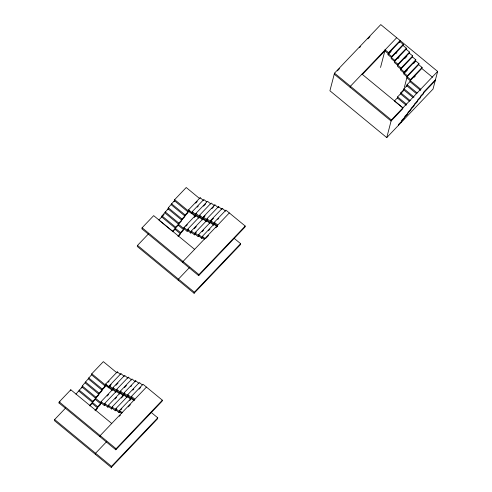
<?xml version="1.0" encoding="UTF-8"?>
<svg xmlns="http://www.w3.org/2000/svg" width="492" height="492" viewBox="0 0 492 492"><rect width="100%" height="100%" fill="white"/><g stroke="black" fill="none" stroke-linecap="round" stroke-linejoin="round"><path stroke-width="0.74" d="M65.688 407.948L54.643 419.528L54.372 420.568L111.223 467.4L157.495 418.852L157.766 417.819L151.278 412.474M139.076 383.532L135.663 380.722L124.095 392.856L130.921 398.477L131.456 396.404L143.024 384.27L162.354 400.193L162.083 401.226L115.811 449.774L58.966 402.942L59.237 401.909L70.805 389.769L111.733 423.489M70.534 390.808L70.805 389.769M75.971 394.141L82.023 387.038L95.663 398.28M81.752 388.077L82.293 386.005L91.512 374.824L91.776 373.791L103.351 361.651L116.991 372.893L117.262 371.854L120.669 374.664L120.94 373.631L124.353 376.442M117.262 371.854L105.694 383.994L104.882 387.106L99.101 393.169L98.56 395.242L92.773 401.312L92.232 403.385L89.827 405.912M106.204 384.965L102.262 389.098L101.721 391.171L95.934 397.241L95.399 399.313L89.612 405.383M148.559 233.811L137.514 245.397L137.243 246.43L194.094 293.263L240.367 244.721L240.637 243.681L234.149 238.337M194.604 249.352L153.676 215.637L142.108 227.771L141.837 228.811L198.682 275.643L244.954 227.095L245.225 226.056L225.902 210.133L214.327 222.273L213.792 224.346L206.966 218.725L218.534 206.591L221.947 209.395L222.218 208.362L225.631 211.173M101.616 402.585L97.668 406.724L97.127 408.797L95.202 410.82M113.566 388.508L101.1 401.62L100.294 404.725L94.987 410.291M95.491 398.256L104.242 405.463L104.784 403.391L117.25 390.285M91.776 373.791L108.83 387.837L109.372 385.765L120.94 373.631M95.307 454.288L95.571 453.249L106.616 441.662M99.894 436.662L100.165 435.623L146.438 387.081M101.1 401.62L107.926 407.235L108.461 405.162L120.927 392.056M131.715 379.984L128.301 377.173L128.031 378.213L124.624 375.402L113.055 387.536L112.514 389.615L105.694 383.994M104.784 403.391L111.604 409.012L112.145 406.939L124.611 393.828M128.301 377.173L116.733 389.313L116.198 391.386L109.372 385.765M181.702 220.072L168.055 208.836L162.003 215.939L161.733 216.978L175.373 228.214M108.461 405.162L115.288 410.783L115.823 408.711L128.289 395.605M135.663 380.722L135.392 381.761L131.985 378.951L120.417 391.085L119.876 393.157L113.055 387.536M167.784 209.869L168.325 207.796L174.383 200.693L188.024 211.929M112.145 406.939L118.966 412.554L119.507 410.482L131.075 398.348L133.916 400.691M124.095 392.856L123.56 394.935L116.733 389.313M174.113 201.726L174.654 199.654L186.222 187.52L199.863 198.756L200.133 197.722L203.547 200.533M142.188 384.836L139.347 382.493L127.779 394.633L127.237 396.706L120.417 391.085M111.223 467.4L111.493 466.361L157.766 417.819M115.811 449.774L116.081 448.741L162.354 400.193M129.753 400.488L130.804 399.381L131.075 398.348M200.133 197.722L188.565 209.856L187.753 212.968L181.972 219.038L181.431 221.111L175.644 227.181L175.103 229.254L172.698 231.781M189.076 210.828L185.133 214.967L184.592 217.04L178.805 223.11L178.27 225.182L172.483 231.252L159.433 220.496M184.488 228.454L180.539 232.593L180.004 234.666L178.553 236.178M198.952 218.159L195.539 215.348L183.971 227.482L183.165 230.594L177.864 236.154M178.362 224.124L187.114 231.332L187.655 229.254L200.121 216.148M174.654 199.654L191.708 213.706L192.243 211.634L203.811 199.494L206.658 201.837M178.178 280.151L178.448 279.118L189.488 267.531M182.766 262.525L183.036 261.492L229.309 212.944M183.971 227.482L190.798 233.103L191.333 231.031L202.901 218.891L206.314 221.701L206.585 220.668L209.998 223.479M210.908 204.075L207.495 201.271L195.927 213.405L195.385 215.478L188.565 209.856M194.223 217.489L195.275 216.382L195.539 215.348M187.655 229.254L194.475 234.875L195.017 232.802L207.483 219.696M218.534 206.591L218.27 207.624L214.856 204.813L214.586 205.853L211.173 203.042L199.604 215.176L199.069 217.249L192.243 211.634M191.333 231.031L198.159 236.652L198.694 234.573L211.16 221.468M214.856 204.813L203.288 216.954L202.747 219.026L195.927 213.405M202.901 218.891L202.636 219.93L199.223 217.12M195.017 232.802L201.837 238.423L202.378 236.351L214.844 223.239M206.966 218.725L206.431 220.797L199.604 215.176M222.218 208.362L210.65 220.496L210.109 222.568L203.288 216.954M194.094 293.263L194.365 292.23L240.637 243.681M198.682 275.643L198.952 274.604L245.225 226.056M215.896 227.771L217.47 226.117L217.741 225.084L214.327 222.273M334.505 73.148L329.917 90.774L386.761 137.606L433.034 89.058L437.628 71.432L380.777 24.6L334.505 73.148L391.355 119.98L386.761 137.606M350.15 87.299L350.421 86.26L396.693 37.712M380.537 67.472L385.218 49.495M404.412 87.145L407.382 75.737L400.562 70.122L401.103 68.05L394.283 62.429L394.818 60.356L387.997 54.735L388.539 52.662L400.107 40.522L399.566 42.595M388.268 53.696L399.836 41.562L403.249 44.372L391.681 56.506L391.14 58.579L397.96 64.2L397.419 66.272L404.246 71.894L403.704 73.966L410.525 79.587L409.984 81.66L407.093 84.692L406.552 86.77M391.411 57.546L402.979 45.405L403.249 44.372M394.553 61.389L406.121 49.255L406.386 48.216L402.979 45.405M402.745 107.822L394.443 100.977L397.333 97.945L397.604 96.906L403.391 90.842L403.932 88.763L406.822 85.731L416.312 93.548M397.69 65.239L409.258 53.099L409.529 52.066L406.121 49.255M413.151 97.619L403.661 89.802L400.765 92.834L400.5 93.874L409.393 101.204M400.832 69.083L412.401 56.949L412.671 55.91L409.258 53.099M398.329 125.466L398.6 124.433L404.387 118.363L404.922 116.29L410.709 110.22L411.251 108.148L417.031 102.078L417.573 100.005L423.36 93.935L423.895 91.863L435.463 79.729M415.273 61.832L415.814 59.76L412.401 56.949M401.22 122.434L401.761 120.362L407.548 114.292L408.089 112.219L413.87 106.149L414.412 104.076L420.193 98.006L420.734 95.934L435.199 80.762M407.112 76.777L418.68 64.643L418.95 63.603L415.543 60.793L403.975 72.933M410.254 80.626L421.822 68.486L422.093 67.453L418.68 64.643M158.842 220.01L164.143 214.444M195.656 203.171L197.237 201.517M197.237 207.15L198.288 206.05M191.708 213.706L192.759 212.599M203.547 206.166L205.65 203.959M185.81 226.314L187.384 224.66M337.389 70.873L339.492 68.665M359.474 47.706L360.525 46.599M367.887 38.874L369.99 36.672M187.384 230.293L188.436 229.192M187.114 231.332L188.165 230.225M203.018 217.987L205.121 215.779M211.96 208.608L213.534 206.954M194.223 228.755L196.326 226.548M190.798 233.103L191.849 232.003M194.746 233.841L196.326 232.187M194.475 234.875L195.527 233.774M210.379 221.535L213.534 218.227M202.107 231.75L203.688 230.096M198.159 236.652L199.211 235.545M217.741 219.444L218.792 218.343M208.417 230.766L209.998 229.112M201.837 238.423L202.888 237.316M206.056 238.122L208.534 235.496M362.247 74.606L385.384 50.338M387.997 54.735L391.152 51.426M58.966 402.942L60.018 401.841M395.869 53.616L396.921 52.509M394.818 60.356L406.386 48.216M397.96 58.566L399.012 57.459M397.96 64.2L409.529 52.066M404.781 58.548L406.884 56.346M401.103 68.05L412.671 55.91M108.049 382.272L109.101 381.165M404.246 71.894L415.814 59.76M405.279 72.312L407.382 70.104M413.692 63.486L414.744 62.379M109.101 386.804L111.204 384.596M108.83 387.837L109.888 386.737M407.382 75.737L418.95 63.603M115.94 385.267L118.043 383.059M107.139 396.035L108.72 394.381M410.525 79.587L422.093 67.453M414.19 77.244L415.242 76.143M104.242 405.463L105.294 404.363M124.353 387.708L126.456 385.5M115.03 399.03L116.604 397.376M107.926 407.235L108.978 406.134M130.663 386.724L131.715 385.617M121.34 398.046L122.914 396.386M111.604 409.012L112.656 407.905M132.766 390.15L133.818 389.049M391.355 119.98L437.628 71.432M115.552 409.744L116.604 408.643M115.288 410.783L116.34 409.682M139.076 389.166L140.657 387.512M120.811 409.867L121.862 408.76M118.966 412.554L120.017 411.453M119.353 416.25L120.405 415.15M128.289 406.872L130.392 404.664M421.822 68.486L432.499 77.281M385.125 49.852L388.539 52.662M384.861 50.885L391.681 56.506M406.841 77.816L420.931 89.421M409.984 81.66L420.66 90.454M407.093 84.692L417.179 93M403.932 88.763L414.012 97.072M400.765 92.834L410.26 100.657M397.604 96.906L406.503 104.236M397.333 97.945L406.232 105.276M361.989 74.126L402.923 107.84L402.653 108.88L391.085 121.02L334.234 74.181M210.65 220.496L217.47 226.117M216.787 226.554L213.946 224.211L213.676 225.25L210.262 222.439M188.75 211.007L189.93 211.984M191.117 212.962L195.275 216.382M171.487 203.725L185.133 214.967M171.216 204.764L184.863 216M168.325 207.796L181.972 219.038M202.378 236.351L205.219 238.694M198.694 234.573L204.383 239.26M165.164 211.868L178.805 223.11M164.894 212.907L178.541 224.143M178.098 225.158L183.436 229.555M162.003 215.939L175.644 227.181M175.201 228.19L180.539 232.593M174.931 229.229L180.269 233.626M142.108 227.771L198.952 274.604M137.514 245.397L194.365 292.23M131.456 396.404L134.87 399.215M127.779 394.633L134.599 400.254M127.391 396.57L130.804 399.381M123.713 394.799L127.127 397.61M120.03 393.028L123.443 395.839M116.352 391.251L119.759 394.061M112.668 389.479L116.081 392.29M106.469 385.63L112.397 390.519M91.512 374.824L105.153 386.066M88.615 377.862L102.262 389.098M88.345 378.895L101.992 390.138M85.454 381.933L99.101 393.169M119.507 410.482L122.348 412.825M85.184 382.967L98.83 394.209M115.823 408.711L121.512 413.391M82.293 386.005L95.934 397.241M95.22 399.295L100.565 403.692M79.132 390.076L92.773 401.312M78.861 391.109L92.502 402.351M92.33 402.327L97.668 406.724M92.059 403.366L97.398 407.763M59.237 401.909L116.081 448.741M54.643 419.528L111.493 466.361"/></g></svg>
